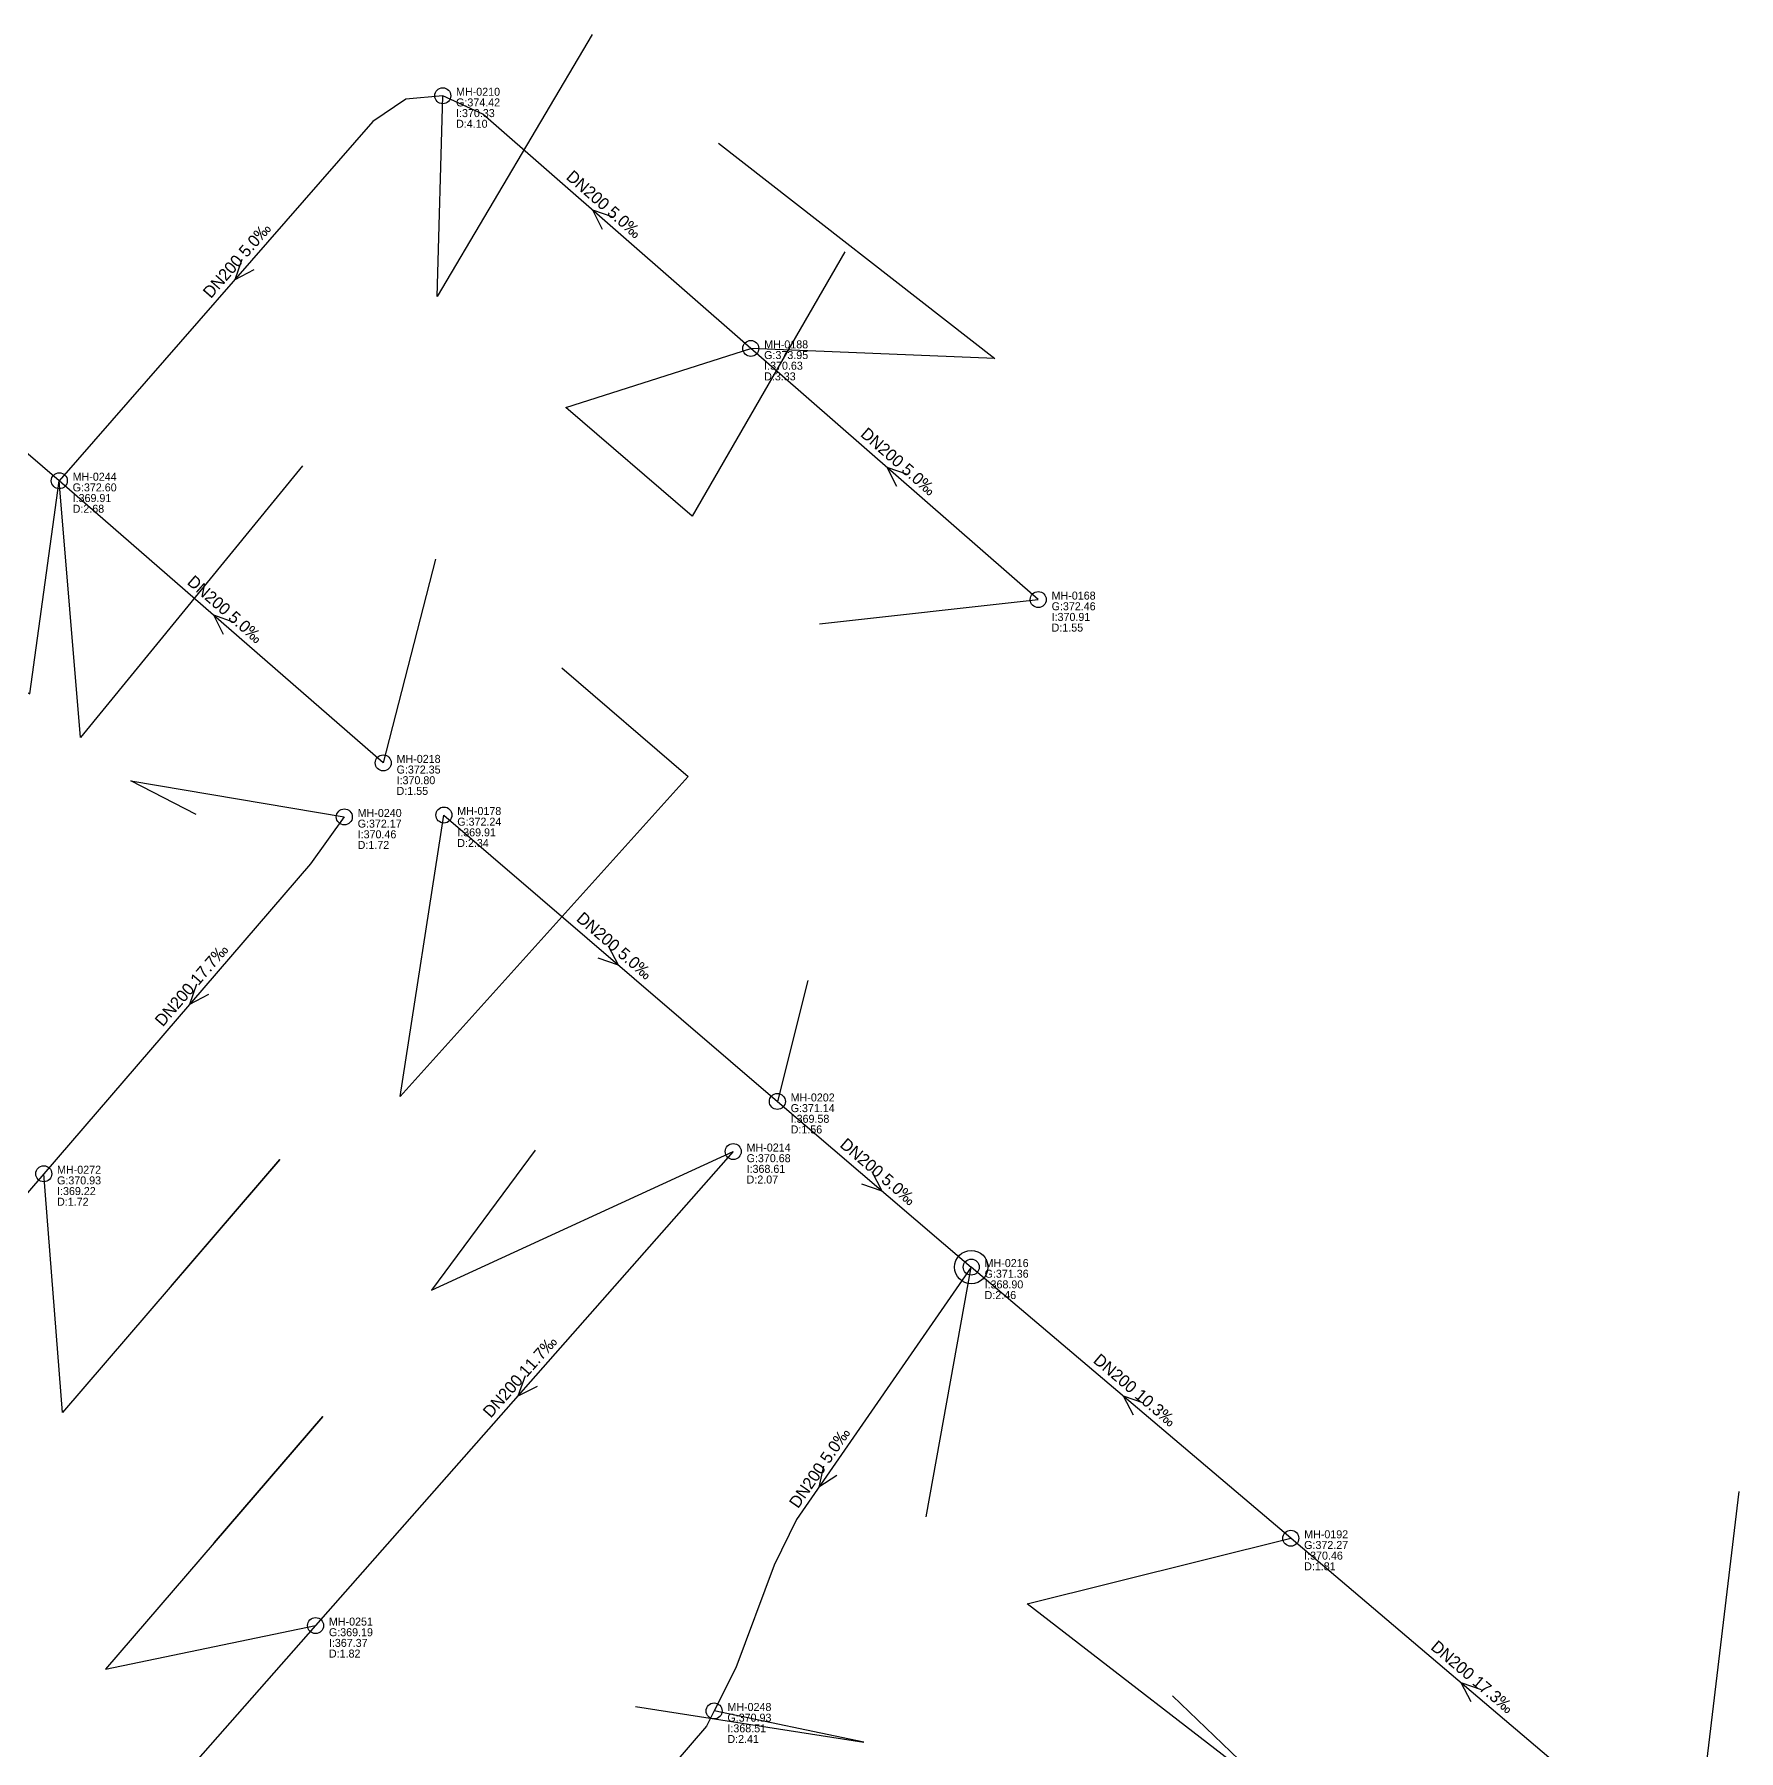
# Model space of a CAD drawing. Header units: metres. Extents: x 449900 to 451990, y 2566732 to 2570847.
# Drawn here: x 451449.7 to 451705.4, y 2569610.4 to 2569867.9 of the extents above; entities that cross this region are included whole.
import ezdxf
from ezdxf.enums import TextEntityAlignment as Align

# ---------------------------------------------------------------- set-up
doc = ezdxf.new("R2010")
doc.units = ezdxf.units.M
for name, color, linetype in [('SEW-DROP', 6, 'Continuous'), ('SEW-LABEL', 2, 'Continuous'), ('SEW-MH', 7, 'Continuous'), ('SEW-MH-LABEL', 8, 'Continuous'), ('SEW-PIPE-DN200', 3, 'Continuous'), ('SEW-RIDER', 8, 'Continuous')]:
    doc.layers.add(name, color=color, linetype=linetype)

msp = doc.modelspace()

# ---------------------------------------------------------------- linework, layer by layer
at = {"layer": 'SEW-DROP'}
msp.add_circle((451590.27, 2569682.97), 2.5, dxfattribs=at)
at = {"layer": 'SEW-LABEL'}
for p, q in [((451534.95, 2569838.61), (451533.48, 2569841.49)), ((451536.53, 2569840.42), (451533.48, 2569841.49)), ((451480.87, 2569834.09), (451479.8, 2569831.05)), ((451482.68, 2569832.52), (451479.8, 2569831.05)), ((451579.1, 2569800.03), (451577.63, 2569802.91)), ((451580.68, 2569801.84), (451577.63, 2569802.91)), ((451478.12, 2569777.86), (451476.64, 2569780.73)), ((451479.69, 2569779.67), (451476.64, 2569780.73)), ((451535.82, 2569731.17), (451537.31, 2569728.31)), ((451534.26, 2569729.35), (451537.31, 2569728.31)), ((451474.05, 2569725.41), (451473, 2569722.35)), ((451475.86, 2569723.84), (451473, 2569722.35)), ((451575.36, 2569697.28), (451576.87, 2569694.42)), ((451573.8, 2569695.45), (451576.87, 2569694.42)), ((451523.33, 2569666.67), (451522.25, 2569663.63)), ((451525.13, 2569665.08), (451522.25, 2569663.63)), ((451614.6, 2569660.74), (451613.09, 2569663.6)), ((451616.16, 2569662.57), (451613.09, 2569663.6)), ((451568.11, 2569653.09), (451567.39, 2569649.94)), ((451570.09, 2569651.72), (451567.39, 2569649.94)), ((451665.24, 2569617.74), (451663.73, 2569620.59)), ((451666.79, 2569619.57), (451663.73, 2569620.59))]:
    msp.add_line(p, q, dxfattribs=at)
at = {"layer": 'SEW-MH'}
for centre in [(451510.99, 2569858.65), (451557.2, 2569820.76), (451453.48, 2569800.91), (451600.32, 2569783.08), (451502.07, 2569758.59), (451496.23, 2569750.48), (451511.17, 2569750.77), (451561.18, 2569707.81), (451554.57, 2569700.3), (451451.14, 2569696.97), (451590.27, 2569682.97), (451638.2, 2569642.29), (451491.92, 2569629.2), (451551.69, 2569616.39)]:
    msp.add_circle(centre, 1.2, dxfattribs=at)
at = {"layer": 'SEW-PIPE-DN200'}
for points in [[(451510.99, 2569858.65), (451510.99, 2569858.65), (451505.47, 2569858.12), (451500.53, 2569854.78), (451453.48, 2569800.91)], [(451557.2, 2569820.76), (451517, 2569855.89), (451510.99, 2569858.65)], [(451600.32, 2569783.08), (451557.2, 2569820.76)], [(451453.48, 2569800.91), (451434.11, 2569817.47)], [(451502.07, 2569758.59), (451453.48, 2569800.91)], [(451496.23, 2569750.48), (451491.16, 2569743.45), (451451.14, 2569696.97)], [(451511.17, 2569750.77), (451561.18, 2569707.81)], [(451561.18, 2569707.81), (451590.27, 2569682.97)], [(451554.57, 2569700.3), (451491.92, 2569629.2)], [(451451.14, 2569696.97), (451415.25, 2569655.28)], [(451590.27, 2569682.97), (451564.04, 2569645.1), (451560.69, 2569638.26), (451554.96, 2569622.85), (451551.69, 2569616.39)], [(451638.2, 2569642.29), (451590.27, 2569682.97)], [(451691.54, 2569596.96), (451638.97, 2569641.64), (451638.2, 2569642.29)], [(451491.92, 2569629.2), (451446.34, 2569577.48), (451434.04, 2569563.96), (451431.59, 2569562.63), (451431.59, 2569562.63)], [(451551.69, 2569616.39), (451550.54, 2569614.11), (451500.06, 2569555.38)]]:
    msp.add_lwpolyline(points, dxfattribs=at)
at = {"layer": 'SEW-RIDER'}
for points in [[(451533.41, 2569867.86), (451510.13, 2569828.53), (451510.99, 2569858.65)], [(451552.36, 2569851.56), (451593.8, 2569819.22), (451557.2, 2569820.76)], [(451571.32, 2569835.26), (451548.42, 2569795.6), (451529.46, 2569811.9), (451557.2, 2569820.76)], [(451489.95, 2569803.16), (451456.64, 2569762.42), (451453.48, 2569800.91)], [(451433.9, 2569781.98), (451440.01, 2569773.75), (451449.06, 2569768.94), (451453.48, 2569800.91)], [(451509.9, 2569789.16), (451502.07, 2569758.59)], [(451567.5, 2569779.44), (451600.32, 2569783.08)], [(451528.85, 2569772.85), (451547.81, 2569756.55), (451504.62, 2569708.56), (451511.17, 2569750.77)], [(451474.03, 2569750.83), (451464.22, 2569755.9), (451496.23, 2569750.48)], [(451565.74, 2569725.95), (451561.18, 2569707.81)], [(451524.85, 2569700.48), (451509.32, 2569679.52), (451554.57, 2569700.3)], [(451470.27, 2569680.13), (451486.57, 2569699.08), (451453.97, 2569661.17), (451451.14, 2569696.97)], [(451583.49, 2569645.51), (451590.27, 2569682.97)], [(451476.71, 2569641.61), (451493.01, 2569660.56), (451460.41, 2569622.66), (451491.92, 2569629.2)], [(451705.38, 2569649.33), (451700.3, 2569606.68)], [(451620.44, 2569618.68), (451636.68, 2569603.06), (451598.65, 2569632.47), (451638.2, 2569642.29)], [(451539.9, 2569617.05), (451574.13, 2569611.72), (451551.69, 2569616.39)]]:
    msp.add_lwpolyline(points, dxfattribs=at)

# ---------------------------------------------------------------- texts
at = {"layer": 'SEW-LABEL'}
for s, rotation, p in [('DN200 5.0‰', 318.8539, (451534.61, 2569841.7)), ('DN200 5.0‰', 48.8606, (451480.79, 2569833.38)), ('DN200 5.0‰', 318.8539, (451578.76, 2569803.12)), ('DN200 5.0‰', 318.9475, (451477.77, 2569780.95)), ('DN200 5.0‰', -40.6692, (451536.18, 2569730.49)), ('DN200 17.7‰', 49.2737, (451473.98, 2569724.69)), ('DN200 5.0‰', -40.4792, (451575.72, 2569696.59)), ('DN200 11.7‰', 48.6158, (451523.24, 2569665.95)), ('DN200 10.3‰', 319.6701, (451614.24, 2569663.83)), ('DN200 5.0‰', 55.2926, (451568.25, 2569652.37)), ('DN200 17.3‰', 319.6438, (451664.87, 2569620.82))]:
    msp.add_text(s, height=1.8, rotation=rotation, dxfattribs=at).set_placement(p, align=Align.CENTER)
at = {"layer": 'SEW-MH-LABEL'}
for s, p in [('MH-0210', (451512.99, 2569858.65)), ('G:374.42', (451512.99, 2569857.05)), ('I:370.33', (451512.99, 2569855.45)), ('D:4.10', (451512.99, 2569853.85)), ('MH-0188', (451559.2, 2569820.76)), ('G:373.95', (451559.2, 2569819.16)), ('I:370.63', (451559.2, 2569817.56)), ('D:3.33', (451559.2, 2569815.96)), ('G:372.60', (451455.48, 2569799.31)), ('MH-0244', (451455.48, 2569800.91)), ('I:369.91', (451455.48, 2569797.71)), ('D:2.68', (451455.48, 2569796.11)), ('G:372.46', (451602.32, 2569781.48)), ('MH-0168', (451602.32, 2569783.08)), ('D:1.55', (451602.32, 2569778.28)), ('I:370.91', (451602.32, 2569779.88)), ('MH-0218', (451504.07, 2569758.59)), ('G:372.35', (451504.07, 2569756.99)), ('I:370.80', (451504.07, 2569755.39)), ('D:1.55', (451504.07, 2569753.79)), ('MH-0240', (451498.23, 2569750.48)), ('MH-0178', (451513.17, 2569750.77)), ('G:372.17', (451498.23, 2569748.88)), ('I:370.46', (451498.23, 2569747.28)), ('G:372.24', (451513.17, 2569749.17)), ('I:369.91', (451513.17, 2569747.57)), ('D:1.72', (451498.23, 2569745.68)), ('D:2.34', (451513.17, 2569745.97)), ('G:371.14', (451563.18, 2569706.21)), ('MH-0202', (451563.18, 2569707.81)), ('I:369.58', (451563.18, 2569704.61)), ('D:1.56', (451563.18, 2569703.01)), ('G:370.68', (451556.57, 2569698.7)), ('MH-0214', (451556.57, 2569700.3)), ('MH-0272', (451453.14, 2569696.97)), ('I:368.61', (451556.57, 2569697.1)), ('G:370.93', (451453.14, 2569695.37)), ('I:369.22', (451453.14, 2569693.77)), ('D:2.07', (451556.57, 2569695.5)), ('D:1.72', (451453.14, 2569692.17)), ('MH-0216', (451592.27, 2569682.97)), ('G:371.36', (451592.27, 2569681.37)), ('D:2.46', (451592.27, 2569678.17)), ('I:368.90', (451592.27, 2569679.77)), ('MH-0192', (451640.2, 2569642.29)), ('G:372.27', (451640.2, 2569640.69)), ('D:1.81', (451640.2, 2569637.49)), ('I:370.46', (451640.2, 2569639.09)), ('MH-0251', (451493.92, 2569629.2)), ('G:369.19', (451493.92, 2569627.6)), ('D:1.82', (451493.92, 2569624.4)), ('I:367.37', (451493.92, 2569626)), ('MH-0248', (451553.69, 2569616.39)), ('G:370.93', (451553.69, 2569614.79)), ('D:2.41', (451553.69, 2569611.59)), ('I:368.51', (451553.69, 2569613.19))]:
    msp.add_text(s, height=1.2, dxfattribs=at).set_placement(p)

doc.saveas('drawing.dxf')
